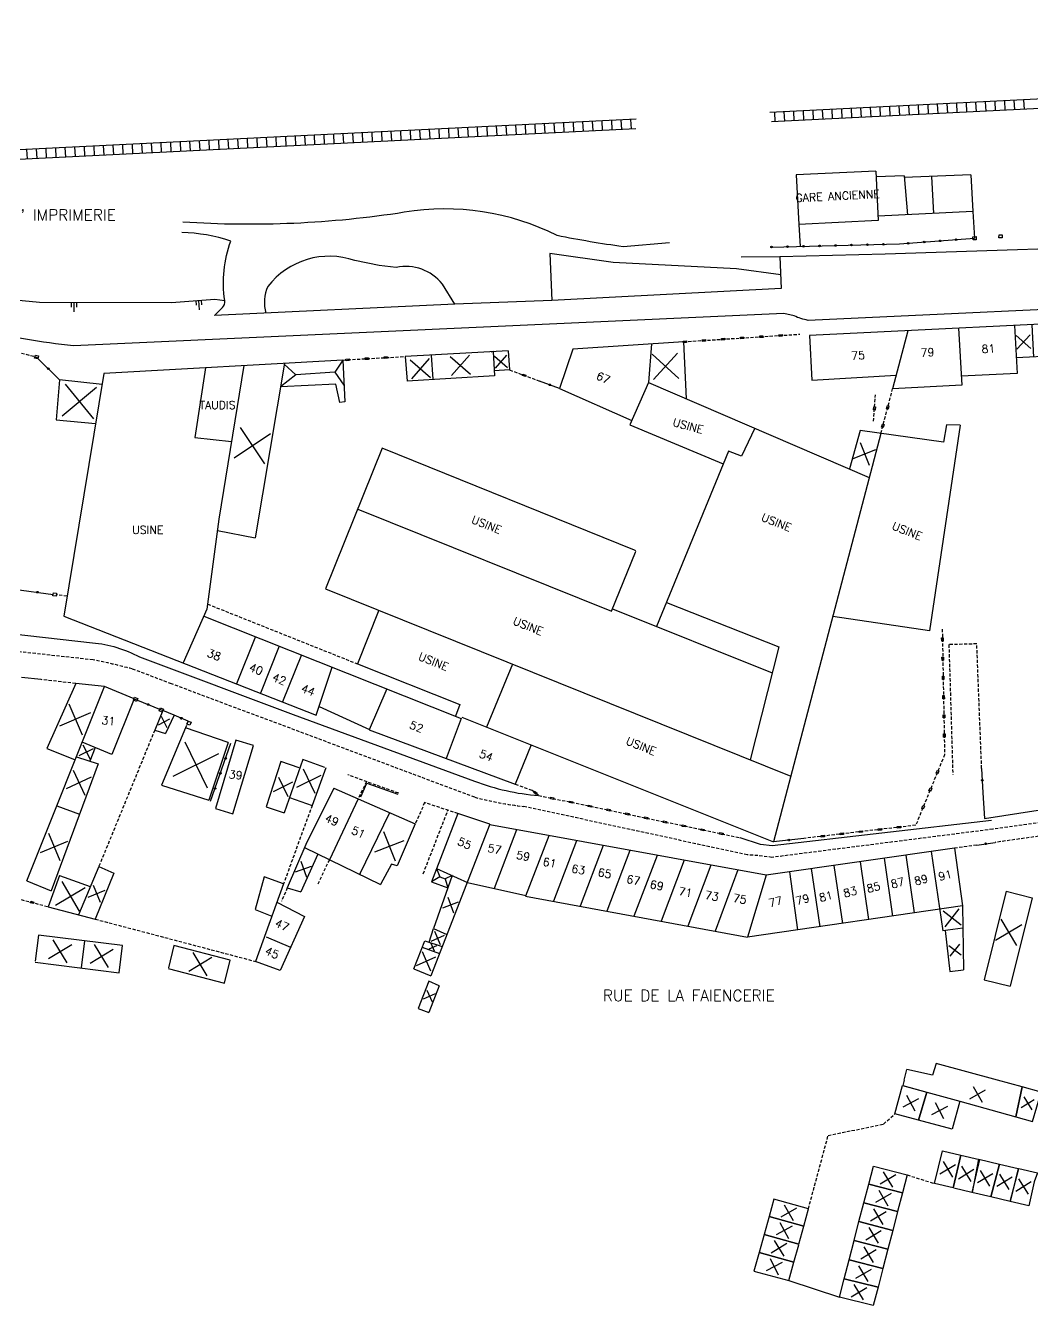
# Model space of a CAD drawing. Header units: millimetres. Extents: x 114000 to 115000, y 124000 to 125000.
# Drawn here: x 114255 to 114412.4, y 124464.8 to 124664.7 of the extents above; entities that cross this region are included whole.
import ezdxf
from ezdxf.enums import TextEntityAlignment as Align

# ---------------------------------------------------------------- set-up
doc = ezdxf.new("R2010")
doc.units = ezdxf.units.MM
doc.linetypes.add('DASHED', pattern=[0.75, 0.5, -0.25])
for name, color, linetype in [('W0001', 6, 'DASHED'), ('W0008', 7, 'CONTINUOUS'), ('W0100', 7, 'CONTINUOUS'), ('W0112', 1, 'DASHED'), ('W0211', 2, 'CONTINUOUS'), ('W0310', 3, 'CONTINUOUS'), ('W0322', 7, 'CONTINUOUS'), ('W0700', 7, 'CONTINUOUS'), ('W0989', 7, 'CONTINUOUS'), ('W0991', 7, 'CONTINUOUS')]:
    doc.layers.add(name, color=color, linetype=linetype)
doc.styles.get("Standard").update_dxf_attribs({"font": 'romans.shx', "width": 0.85})

msp = doc.modelspace()

# ---------------------------------------------------------------- linework, layer by layer
at = {"layer": 'W0001'}
msp.add_lwpolyline([(114453.11, 124545.72), (114406.2, 124539.21), (114371.69, 124534.81), (114369.49, 124535.09), (114367.83, 124535.2), (114332.91, 124542.76, -0.036179), (114325.23, 124544.2), (114277.84, 124561.92), (114271.7, 124564.25, 0.017074), (114265.58, 124565.66), (114197.8, 124573.09, 0.020478), (114191.85, 124573.35), (114144.93, 124568.79, 0.455282)], format="xyb", dxfattribs=at)
at = {"layer": 'W0008'}
for points in [[(114500, 124730.83), (114498.52, 124726.14), (114479.04, 124675), (114470.23, 124651.69, -0.035332), (114464.76, 124633.41, -0.235243), (114461.97, 124631.14), (114433.91, 124630.48), (114389.36, 124629.05), (114372.93, 124628.61), (114366.87, 124628.55)], [(114355.65, 124630.79), (114355.65, 124630.79), (114348.42, 124630.2, -0.016363), (114338.13, 124631.94, 0.158755), (114314.23, 124635.58, -0.055646), (114279.64, 124634.05)], [(114373.15, 124623.65), (114337.29, 124621.82), (114322.15, 124621.22), (114284.55, 124619.45), (114285.81, 124620.7, 0.247888), (114286.17, 124621.78, -0.124748), (114287.11, 124631.09, 0.073599), (114279.45, 124632.42, 0.073599)], [(114444.39, 124546.01), (114448.3, 124546.41, 0.492871), (114449.95, 124547.97), (114454.49, 124574.79), (114460.94, 124618.23, 0.265429), (114459.73, 124619.77), (114448.22, 124621.47), (114444.48, 124621.6), (114435.51, 124621.4), (114377.32, 124618.7, -0.06677), (114375.17, 124619.4), (114373.52, 124619.75), (114262.52, 124614.72, -0.03231), (114247.61, 124617.24), (114234.74, 124621.2), (114215.49, 124627.39, 0.085141), (114196.59, 124629.2), (114163.31, 124627.94), (114165.24, 124627.19)], [(114322.15, 124621.22), (114320.18, 124624.37, 0.285474), (114312.98, 124626.96), (114310.29, 124627.25), (114306.49, 124628.05, 0.322858), (114292.91, 124623.99, 0.180943), (114292.61, 124619.84, 0.180943)], [(114168.67, 124622.86), (114164.5, 124624.73), (114160.92, 124626.34), (114139.83, 124622, 0.481551), (114137.31, 124618.31), (114147.14, 124575.17, 0.332921), (114151.77, 124572.42), (114192.1, 124576.24), (114195.18, 124576.28), (114265.5, 124568.33, -0.102259), (114272.84, 124566.12), (114296.85, 124557.13), (114325.2, 124546.73, 0.074822), (114335.22, 124544.49)]]:
    msp.add_lwpolyline(points, format="xyb", dxfattribs=at)
for points in [[(114403.1, 124635.71), (114403.35, 124631.53)], [(114375.89, 124633.69), (114376.08, 124630.26)], [(114373.06, 124625.79), (114366.15, 124626.73), (114346.86, 124627.74), (114336.98, 124629.12), (114337.29, 124621.82)], [(114372.93, 124628.61), (114373.15, 124623.65)], [(114257.46, 124562.58), (114254.41, 124562.92)], [(114406.01, 124540.57), (114371.7, 124536.6), (114369.88, 124536.83), (114366.71, 124537.89)]]:
    msp.add_lwpolyline(points, dxfattribs=at)
at = {"layer": 'W0100'}
for points in [[(114387.94, 124642.02), (114375.46, 124641.43)], [(114375.46, 124641.43), (114375.89, 124633.69)], [(114387.94, 124642.02), (114388.31, 124634.32)], [(114392.35, 124641.3), (114387.98, 124641.13)], [(114392.35, 124641.3), (114392.85, 124635.2)], [(114402.76, 124641.43), (114392.37, 124641.03)], [(114396.61, 124641.19), (114396.91, 124635.4)], [(114402.76, 124641.43), (114403.1, 124635.71)], [(114403.1, 124635.71), (114388.28, 124634.98)], [(114388.31, 124634.32), (114375.89, 124633.69)], [(114428.54, 124618.82), (114377.55, 124616.31)], [(114400.86, 124617.46), (114401.37, 124608.56)], [(114409.61, 124617.89), (114409.99, 124610.41)], [(114412.31, 124618.02), (114412.57, 124612.96)], [(114357.85, 124615.35), (114340.57, 124614.22)], [(114357.85, 124615.35), (114358.3, 124606.45)], [(114377.55, 124616.31), (114377.94, 124609.37)], [(114392.93, 124617.07), (114390.55, 124608.02)], [(114330.47, 124613.95), (114314.35, 124613.05)], [(114318.44, 124613.24), (114318.68, 124609.52)], [(114328.1, 124613.81), (114327.77, 124613.72)], [(114328.1, 124613.81), (114328.34, 124610.03)], [(114330.47, 124613.95), (114330.68, 124610.95)], [(114340.57, 124614.22), (114338.48, 124608.05)], [(114352.87, 124615.03), (114352.4, 124608.98)], [(114428.78, 124613.79), (114409.87, 124612.82)], [(114304.61, 124612.5), (114267.29, 124610.42)], [(114283.17, 124611.3), (114281.47, 124600.4)], [(114289.13, 124611.64), (114285.25, 124587.62)], [(114295.49, 124611.99), (114290.92, 124584.73)], [(114295.47, 124611.87), (114297.3, 124610.21)], [(114304.61, 124612.5), (114303.36, 124610.59)], [(114304.61, 124612.5), (114304.91, 124605.95)], [(114314.35, 124613.05), (114314.7, 124609.22)], [(114260.36, 124609.4), (114259.82, 124603.15)], [(114267, 124608.7), (114260.36, 124609.4)], [(114267.29, 124610.42), (114261, 124572.49)], [(114297.3, 124610.21), (114294.87, 124608.33)], [(114303.36, 124610.59), (114297.3, 124610.21)], [(114303.36, 124610.59), (114304.79, 124608.57)], [(114328.34, 124610.03), (114314.7, 124609.22)], [(114330.68, 124610.95), (114328.29, 124610.81)], [(114377.94, 124609.37), (114391.1, 124610.14)], [(114409.99, 124610.41), (114401.28, 124609.98)], [(114303.53, 124608.74), (114294.87, 124608.33)], [(114304.14, 124605.88), (114303.53, 124608.74)], [(114338.48, 124608.05), (114349.78, 124603.05)], [(114352.4, 124608.98), (114349.48, 124602.38)], [(114352.4, 124608.98), (114386.9, 124594.17)], [(114401.37, 124608.56), (114390.55, 124608.02)], [(114304.91, 124605.95), (114304.14, 124605.88)], [(114259.82, 124603.15), (114265.99, 124602.57)], [(114349.48, 124602.38), (114364.06, 124596.29)], [(114369.01, 124601.85), (114366.91, 124597.5)], [(114385.48, 124601.51), (114383.81, 124595.49)], [(114398.52, 124599.65), (114385.48, 124601.51)], [(114401.08, 124602.34), (114396.33, 124570.22)], [(114398.95, 124602.37), (114398.52, 124599.65)], [(114401.08, 124602.34), (114398.95, 124602.37)], [(114281.47, 124600.4), (114287.22, 124599.79)], [(114388.71, 124601.05), (114371.91, 124537.23)], [(114310.78, 124598.71), (114301.93, 124576.75)], [(114350.22, 124582.82), (114310.78, 124598.71)], [(114364.87, 124598.27), (114353.65, 124570.9)], [(114366.91, 124597.5), (114364.87, 124598.27)], [(114306.95, 124589.2), (114346.59, 124573.25)], [(114285.25, 124587.62), (114283.39, 124573.57)], [(114285.02, 124585.88), (114290.92, 124584.73)], [(114346.59, 124573.25), (114350.38, 124582.47)], [(114301.93, 124576.75), (114374.62, 124547.51)], [(114283.39, 124573.57), (114279.65, 124565.18)], [(114310.23, 124573.41), (114306.91, 124565.04)], [(114346.76, 124573.66), (114371.72, 124563.66)], [(114355.19, 124574.65), (114372.74, 124567.69)], [(114261, 124572.49), (114300.48, 124557.02)], [(114282.91, 124572.49), (114323.13, 124556.52)], [(114396.33, 124570.22), (114381.18, 124572.43)], [(114290.96, 124569.3), (114287.99, 124561.92)], [(114294.69, 124567.82), (114291.76, 124560.44)], [(114372.74, 124567.69), (114368.26, 124550.07)], [(114298.18, 124566.43), (114295.19, 124559.09)], [(114300.48, 124557.02), (114302.98, 124564.53)], [(114306.91, 124565.04), (114322.89, 124558.68)], [(114331.14, 124565), (114327.09, 124555.17)], [(114255.22, 124531.13), (114267.4, 124561.49)], [(114262.87, 124561.99), (114258.36, 124551.83)], [(114267.4, 124561.49), (114262.87, 124561.99)], [(114272, 124559.59), (114267.4, 124561.49)], [(114272, 124559.59), (114268.53, 124550.9)], [(114311.5, 124561.14), (114308.74, 124554.73)], [(114276.49, 124557.74), (114275.23, 124554.7)], [(114278.26, 124557.01), (114276.49, 124557.74)], [(114300.93, 124558.39), (114308.77, 124554.81)], [(114322.89, 124558.68), (114322.23, 124556.88)], [(114278.26, 124557.01), (114276.93, 124554.15)], [(114323.13, 124556.52), (114320.76, 124550.27)], [(114323.21, 124556.72), (114371.91, 124537.23)], [(114275.23, 124554.7), (114276.93, 124554.15)], [(114280.02, 124555.04), (114276.3, 124546.07)], [(114286.71, 124552.75), (114280.02, 124555.04)], [(114308.74, 124554.73), (114331.58, 124546.25)], [(114258.36, 124551.83), (114262.68, 124550.1)], [(114268.53, 124550.9), (114263.91, 124552.8)], [(114265.93, 124551.97), (114265.09, 124549.82)], [(114286.71, 124552.75), (114283.7, 124543.77)], [(114287.92, 124553.1), (114284.71, 124542.43)], [(114287.44, 124541.63), (114290.68, 124552.27)], [(114290.68, 124552.27), (114287.92, 124553.1)], [(114334.06, 124552.38), (114331.58, 124546.25)], [(114266.36, 124549.4), (114259.04, 124529.57)], [(114263, 124550.52), (114266.36, 124549.4)], [(114294.91, 124549.77), (114292.62, 124542.71)], [(114297.8, 124548.78), (114294.91, 124549.77)], [(114298.37, 124550.1), (114295.45, 124541.75)], [(114301.83, 124548.87), (114298.37, 124550.1)], [(114301.97, 124548.82), (114299.82, 124542.93)], [(114276.3, 124546.07), (114283.7, 124543.77)], [(114303.21, 124545.62), (114298.82, 124536.82)], [(114303.21, 124545.62), (114315.95, 124540.03)], [(114296.29, 124544.15), (114299.82, 124542.93)], [(114307.03, 124543.94), (114302.52, 124534.44)], [(114259.92, 124542.84), (114263.46, 124541.54)], [(114284.71, 124542.43), (114287.44, 124541.63)], [(114292.62, 124542.71), (114295.45, 124541.75)], [(114311.94, 124541.79), (114307.25, 124532.12)], [(114322.62, 124541.64), (114318.48, 124530.99)], [(114327.62, 124539.99), (114322.62, 124541.64)], [(114315.95, 124540.03), (114313.09, 124533.48)], [(114327.62, 124539.99), (114318.39, 124516.32)], [(114370.77, 124532.05), (114327.58, 124539.88)], [(114331.77, 124539.12), (114328.28, 124529.96)], [(114336.83, 124538.2), (114333.18, 124528.76)], [(114341.15, 124537.42), (114337.56, 124527.95)], [(114298.82, 124536.82), (114295.94, 124530.07)], [(114300.73, 124535.3), (114298.04, 124529.44)], [(114298.61, 124536.33), (114310.53, 124530.57)], [(114345.33, 124536.66), (114341.72, 124527.18)], [(114349.5, 124535.91), (114345.87, 124526.41)], [(114400.22, 124536.24), (114370.77, 124532.05)], [(114396.58, 124535.72), (114398.39, 124523.35)], [(114400.22, 124536.24), (114401.48, 124527.25)], [(114266.49, 124533.37), (114263.31, 124525.86)], [(114266.49, 124533.37), (114268.83, 124532.37)], [(114312.22, 124533.77), (114310.53, 124530.57)], [(114313.09, 124533.48), (114312.22, 124533.77)], [(114353.77, 124535.13), (114350.08, 124525.63)], [(114357.97, 124534.37), (114354.36, 124524.83)], [(114362.12, 124533.62), (114358.53, 124524.06)], [(114381.37, 124533.56), (114382.69, 124524.5)], [(114385.47, 124534.14), (114386.8, 124525.1)], [(114389.22, 124534.68), (114390.53, 124525.65)], [(114392.59, 124535.15), (114393.89, 124526.14)], [(114260.36, 124531.98), (114258.59, 124527.1)], [(114260.36, 124531.98), (114265.13, 124530.27)], [(114268.83, 124532.37), (114265.94, 124525.16)], [(114292.33, 124531.76), (114290.91, 124526.65)], [(114295.36, 124530.68), (114292.33, 124531.76)], [(114307.34, 124532.29), (114307.24, 124532.16)], [(114319.77, 124531.78), (114318.48, 124530.99)], [(114321.73, 124531.97), (114318.77, 124523.69)], [(114319.28, 124533.05), (114324.08, 124530.91)], [(114319.28, 124533.05), (114319.77, 124531.78)], [(114319.77, 124531.78), (114320.59, 124531.44)], [(114321.73, 124531.97), (114320.59, 124531.44)], [(114320.59, 124531.44), (114321.04, 124530.05)], [(114366.35, 124532.85), (114362.82, 124523.26)], [(114370.77, 124532.05), (114367.86, 124522.33)], [(114374.43, 124532.57), (114375.66, 124523.47)], [(114377.84, 124533.05), (114379.17, 124523.98)], [(114255.22, 124531.13), (114259.04, 124529.57)], [(114295.36, 124530.68), (114290.95, 124518.57)], [(114295.94, 124530.07), (114298.04, 124529.44)], [(114318.48, 124530.99), (114321.04, 124530.05)], [(114324.08, 124530.91), (114333.21, 124528.84)], [(114408.29, 124529.51), (114404.83, 124515.69)], [(114408.29, 124529.51), (114412.35, 124528.48)], [(114294.33, 124527.84), (114298.61, 124525.59)], [(114333.18, 124528.76), (114367.86, 124522.33)], [(114401.48, 124527.25), (114367.86, 124522.33)], [(114401.48, 124527.25), (114401.63, 124517.25)], [(114412.35, 124528.48), (114408.94, 124514.67)], [(114258.59, 124527.1), (114265.94, 124525.16)], [(114290.91, 124526.65), (114293.53, 124525.65)], [(114298.61, 124525.59), (114294.83, 124517.16)], [(114318.09, 124521.59), (114318.77, 124523.69)], [(114318.77, 124523.69), (114320.89, 124522.74)], [(114401.54, 124523.73), (114398.39, 124523.35)], [(114398.76, 124523.39), (114399.5, 124516.99)], [(114257.05, 124522.66), (114256.56, 124518.61)], [(114270.18, 124521.06), (114257.05, 124522.66)], [(114264.27, 124521.78), (114263.73, 124517.54)], [(114292.62, 124522.39), (114296.47, 124520.8)], [(114315.7, 124517.38), (114317.44, 124521.78)], [(114317.44, 124521.78), (114320.17, 124520.88)], [(114269.65, 124516.8), (114270.18, 124521.06)], [(114278.21, 124521.06), (114277.37, 124517.54)], [(114286.99, 124518.76), (114278.21, 124521.06)], [(114317.04, 124520.76), (114319.75, 124519.81)], [(114256.54, 124518.44), (114269.65, 124516.8)], [(114277.34, 124517.43), (114286.11, 124515.15)], [(114286.11, 124515.15), (114286.99, 124518.76)], [(114294.83, 124517.16), (114290.95, 124518.57)], [(114315.7, 124517.38), (114318.39, 124516.32)], [(114399.5, 124516.99), (114401.63, 124517.25)], [(114318.07, 124515.5), (114316.4, 124511.22)], [(114319.67, 124514.77), (114318.07, 124515.5)], [(114404.83, 124515.69), (114408.94, 124514.67)], [(114319.67, 124514.77), (114318.08, 124510.57)], [(114316.4, 124511.22), (114318.08, 124510.57)], [(114392.33, 124500), (114392.79, 124501.68)], [(114396.8, 124500.78), (114392.79, 124501.68)], [(114397.35, 124502.63), (114396.8, 124500.78)], [(114406.95, 124500), (114397.35, 124502.63)], [(114392.33, 124500), (114392.12, 124499.2), (114395.87, 124498.15), (114401.05, 124496.72), (114409.78, 124494.29), (114410.79, 124498.95), (114406.95, 124500)], [(114390.9, 124494.76), (114392.11, 124499.2), (114395.87, 124498.15), (114394.58, 124493.77), (114390.9, 124494.76)], [(114394.58, 124493.77), (114395.87, 124498.15), (114401.05, 124496.72), (114399.84, 124492.35), (114394.58, 124493.77)], [(114409.78, 124494.29), (114412.43, 124493.55), (114413.77, 124498.13), (114410.79, 124498.95), (114409.78, 124494.29)], [(114397.07, 124483.87), (114398.32, 124488.97), (114401.22, 124488.3), (114400, 124483.17), (114397.07, 124483.87)], [(114400, 124483.17), (114401.22, 124488.3), (114404.13, 124487.62), (114402.94, 124482.47), (114400.12, 124483.14)], [(114403.01, 124482.46), (114404.01, 124487.65), (114407.23, 124486.9), (114405.88, 124481.77), (114402.94, 124482.47)], [(114392.08, 124482.39), (114386.81, 124483.77), (114387.54, 124486.59), (114392.81, 124485.21), (114392.08, 124482.39)], [(114405.88, 124481.77), (114407.23, 124486.9), (114410.19, 124486.21), (114408.92, 124481.05), (114405.88, 124481.77)], [(114408.92, 124481.05), (114410.27, 124486.19), (114413.18, 124485.51), (114412.67, 124484.12), (114411.81, 124480.37), (114408.92, 124481.05)], [(114386.05, 124480.83), (114386.81, 124483.77), (114392.08, 124482.39), (114391.33, 124479.49), (114386.05, 124480.83)], [(114377.38, 124479.9), (114371.99, 124481.41), (114371.25, 124478.73), (114376.65, 124477.18), (114377.38, 124479.9)], [(114385.29, 124477.92), (114386.05, 124480.83), (114391.33, 124479.49), (114390.57, 124476.55), (114385.29, 124477.92)], [(114376.65, 124477.18), (114371.25, 124478.73), (114370.46, 124475.88), (114375.89, 124474.37), (114376.65, 124477.18)], [(114384.52, 124474.95), (114385.29, 124477.92), (114390.57, 124476.55), (114389.8, 124473.6), (114384.52, 124474.95)], [(114375.89, 124474.37), (114370.46, 124475.88), (114369.69, 124473.1), (114375.13, 124471.57), (114375.87, 124474.29)], [(114383.74, 124471.93), (114384.52, 124474.95), (114389.8, 124473.6), (114389.02, 124470.58), (114383.74, 124471.93)], [(114375.13, 124471.57), (114369.69, 124473.1), (114368.88, 124470.19), (114374.35, 124468.69), (114375.13, 124471.57)], [(114382.97, 124468.99), (114383.74, 124471.93), (114389.02, 124470.58), (114388.26, 124467.65), (114382.97, 124468.99)], [(114382.22, 124466.09), (114382.97, 124468.99), (114388.26, 124467.65), (114387.53, 124464.83), (114382.22, 124466.09)]]:
    msp.add_lwpolyline(points, dxfattribs=at)
msp.add_arc((114350.09, 124582.55), 0.301, 344.5327, 63.3901, dxfattribs=at)
at = {"layer": 'W0112'}
for p, q in [((114403.09, 124631.76), (114403.59, 124631.79)), ((114403.12, 124631.26), (114403.09, 124631.76)), ((114403.62, 124631.29), (114403.12, 124631.26)), ((114403.59, 124631.79), (114403.62, 124631.29)), ((114407.16, 124631.58), (114407.17, 124632.08)), ((114407.66, 124631.57), (114407.16, 124631.58)), ((114407.17, 124632.08), (114407.67, 124632.07)), ((114407.67, 124632.07), (114407.66, 124631.57)), ((114357.81, 124615.47), (114358.31, 124615.51)), ((114357.83, 124615.22), (114357.81, 124615.47)), ((114358.33, 124615.26), (114357.83, 124615.22)), ((114358.31, 124615.51), (114358.33, 124615.26)), ((114360.8, 124615.67), (114361.3, 124615.7)), ((114360.82, 124615.42), (114360.8, 124615.67)), ((114361.32, 124615.45), (114360.82, 124615.42)), ((114361.3, 124615.7), (114361.32, 124615.45)), ((114363.8, 124615.87), (114364.3, 124615.9)), ((114363.81, 124615.62), (114363.8, 124615.87)), ((114364.31, 124615.65), (114363.81, 124615.62)), ((114364.3, 124615.9), (114364.31, 124615.65)), ((114366.79, 124616.06), (114367.29, 124616.09)), ((114366.81, 124615.81), (114366.79, 124616.06)), ((114367.31, 124615.85), (114366.81, 124615.81)), ((114367.29, 124616.09), (114367.31, 124615.85)), ((114369.78, 124616.26), (114370.28, 124616.29)), ((114369.8, 124616.01), (114369.78, 124616.26)), ((114370.3, 124616.04), (114369.8, 124616.01)), ((114370.28, 124616.29), (114370.3, 124616.04)), ((114372.78, 124616.45), (114373.28, 124616.49)), ((114372.79, 124616.2), (114372.78, 124616.45)), ((114373.29, 124616.24), (114372.79, 124616.2)), ((114373.28, 124616.49), (114373.29, 124616.24)), ((114256.46, 124612.79), (114256.58, 124613.28)), ((114256.58, 124613.28), (114257.07, 124613.15)), ((114256.94, 124612.67), (114256.46, 124612.79)), ((114257.07, 124613.15), (114256.94, 124612.67)), ((114305.11, 124612.65), (114305.61, 124612.68)), ((114305.12, 124612.4), (114305.11, 124612.65)), ((114305.62, 124612.43), (114305.12, 124612.4)), ((114305.61, 124612.68), (114305.62, 124612.43)), ((114308.11, 124612.82), (114308.61, 124612.85)), ((114308.12, 124612.57), (114308.11, 124612.82)), ((114308.62, 124612.6), (114308.12, 124612.57)), ((114308.61, 124612.85), (114308.62, 124612.6)), ((114311.1, 124612.99), (114311.6, 124613.02)), ((114311.12, 124612.74), (114311.1, 124612.99)), ((114311.61, 124612.77), (114311.12, 124612.74)), ((114311.6, 124613.02), (114311.61, 124612.77)), ((114332.69, 124610.08), (114332.77, 124610.31)), ((114333.16, 124609.91), (114332.69, 124610.08)), ((114332.77, 124610.31), (114333.24, 124610.14)), ((114333.24, 124610.14), (114333.16, 124609.91)), ((114387.57, 124604.71), (114387.6, 124605.21)), ((114387.6, 124605.21), (114387.85, 124605.19)), ((114387.85, 124605.19), (114387.82, 124604.69)), ((114389.6, 124604.91), (114389.73, 124605.39)), ((114389.73, 124605.39), (114389.97, 124605.33)), ((114389.97, 124605.33), (114389.84, 124604.84)), ((114387.82, 124604.69), (114387.57, 124604.71)), ((114389.84, 124604.84), (114389.6, 124604.91)), ((114388.83, 124602.01), (114388.96, 124602.49)), ((114389.08, 124601.94), (114388.83, 124602.01)), ((114388.96, 124602.49), (114389.2, 124602.43)), ((114389.2, 124602.43), (114389.08, 124601.94)), ((114259.32, 124575.65), (114259.39, 124576.15)), ((114259.82, 124575.59), (114259.32, 124575.65)), ((114259.39, 124576.15), (114259.89, 124576.08)), ((114259.89, 124576.08), (114259.82, 124575.59)), ((114398.2, 124569.09), (114398.45, 124569.1)), ((114398.21, 124568.59), (114398.2, 124569.09)), ((114398.46, 124568.6), (114398.21, 124568.59)), ((114398.45, 124569.1), (114398.46, 124568.6)), ((114398.26, 124566.09), (114398.51, 124566.1)), ((114398.27, 124565.59), (114398.26, 124566.09)), ((114398.52, 124565.6), (114398.27, 124565.59)), ((114398.51, 124566.1), (114398.52, 124565.6)), ((114398.32, 124563.1), (114398.57, 124563.1)), ((114398.32, 124562.6), (114398.32, 124563.1)), ((114398.57, 124562.6), (114398.32, 124562.6)), ((114398.57, 124563.1), (114398.57, 124562.6)), ((114271.91, 124559.36), (114272.09, 124559.82)), ((114272.37, 124559.17), (114271.91, 124559.36)), ((114272.09, 124559.82), (114272.56, 124559.64)), ((114272.56, 124559.64), (114272.37, 124559.17)), ((114398.37, 124560.1), (114398.62, 124560.1)), ((114398.38, 124559.6), (114398.37, 124560.1)), ((114398.63, 124559.6), (114398.38, 124559.6)), ((114398.62, 124560.1), (114398.63, 124559.6)), ((114275.93, 124557.7), (114276.12, 124558.16)), ((114276.39, 124557.51), (114275.93, 124557.7)), ((114276.12, 124558.16), (114276.59, 124557.97)), ((114276.59, 124557.97), (114276.39, 124557.51)), ((114280.26, 124555.64), (114280.45, 124556.1)), ((114280.72, 124555.45), (114280.26, 124555.64)), ((114280.45, 124556.1), (114280.92, 124555.91)), ((114280.92, 124555.91), (114280.72, 124555.45)), ((114398.43, 124557.1), (114398.68, 124557.1)), ((114398.44, 124556.6), (114398.43, 124557.1)), ((114398.69, 124556.6), (114398.44, 124556.6)), ((114398.68, 124557.1), (114398.69, 124556.6)), ((114398.49, 124554.1), (114398.74, 124554.1)), ((114398.5, 124553.6), (114398.49, 124554.1)), ((114398.75, 124553.6), (114398.5, 124553.6)), ((114398.74, 124554.1), (114398.75, 124553.6)), ((114397.36, 124547.98), (114397.55, 124548.44)), ((114397.59, 124547.88), (114397.36, 124547.98)), ((114397.55, 124548.44), (114397.78, 124548.35)), ((114397.78, 124548.35), (114397.59, 124547.88)), ((114396.22, 124545.2), (114396.41, 124545.67)), ((114396.46, 124545.11), (114396.22, 124545.2)), ((114396.41, 124545.67), (114396.65, 124545.57)), ((114396.65, 124545.57), (114396.46, 124545.11)), ((114334.45, 124544.93), (114334.6, 124545.13)), ((114334.84, 124544.63), (114334.45, 124544.93)), ((114334.6, 124545.13), (114334.99, 124544.82)), ((114334.99, 124544.82), (114334.84, 124544.63)), ((114337.08, 124543.97), (114337.13, 124544.22)), ((114337.56, 124543.87), (114337.08, 124543.97)), ((114337.13, 124544.22), (114337.62, 124544.12)), ((114337.62, 124544.12), (114337.56, 124543.87)), ((114340.01, 124543.36), (114340.06, 124543.6)), ((114340.5, 124543.26), (114340.01, 124543.36)), ((114340.06, 124543.6), (114340.55, 124543.5)), ((114340.55, 124543.5), (114340.5, 124543.26)), ((114342.95, 124542.74), (114343, 124542.99)), ((114343.44, 124542.64), (114342.95, 124542.74)), ((114343, 124542.99), (114343.49, 124542.88)), ((114343.49, 124542.88), (114343.44, 124542.64)), ((114345.88, 124542.13), (114345.94, 124542.37)), ((114346.37, 124542.02), (114345.88, 124542.13)), ((114345.94, 124542.37), (114346.42, 124542.27)), ((114346.42, 124542.27), (114346.37, 124542.02)), ((114348.82, 124541.51), (114348.87, 124541.76)), ((114349.31, 124541.41), (114348.82, 124541.51)), ((114348.87, 124541.76), (114349.36, 124541.65)), ((114349.36, 124541.65), (114349.31, 124541.41)), ((114395.09, 124542.43), (114395.28, 124542.89)), ((114395.32, 124542.33), (114395.09, 124542.43)), ((114395.28, 124542.89), (114395.51, 124542.79)), ((114395.51, 124542.79), (114395.32, 124542.33)), ((114351.76, 124540.9), (114351.81, 124541.14)), ((114352.25, 124540.79), (114351.76, 124540.9)), ((114351.81, 124541.14), (114352.3, 124541.04)), ((114352.3, 124541.04), (114352.25, 124540.79)), ((114354.69, 124540.28), (114354.74, 124540.52)), ((114355.18, 124540.18), (114354.69, 124540.28)), ((114354.74, 124540.52), (114355.23, 124540.42)), ((114355.23, 124540.42), (114355.18, 124540.18)), ((114357.63, 124539.66), (114357.68, 124539.91)), ((114358.12, 124539.56), (114357.63, 124539.66)), ((114357.68, 124539.91), (114358.17, 124539.81)), ((114358.17, 124539.81), (114358.12, 124539.56)), ((114360.56, 124539.05), (114360.62, 124539.29)), ((114360.62, 124539.29), (114361.11, 124539.19)), ((114388.3, 124539.27), (114388.8, 124539.33)), ((114388.33, 124539.03), (114388.3, 124539.27)), ((114388.8, 124539.33), (114388.83, 124539.08)), ((114391.28, 124539.62), (114391.78, 124539.68)), ((114391.31, 124539.37), (114391.28, 124539.62)), ((114391.81, 124539.43), (114391.31, 124539.37)), ((114391.78, 124539.68), (114391.81, 124539.43)), ((114361.05, 124538.95), (114360.56, 124539.05)), ((114361.11, 124539.19), (114361.05, 124538.95)), ((114363.5, 124538.43), (114363.55, 124538.68)), ((114363.99, 124538.33), (114363.5, 124538.43)), ((114363.55, 124538.68), (114364.04, 124538.58)), ((114364.04, 124538.58), (114363.99, 124538.33)), ((114379.36, 124538.23), (114379.86, 124538.28)), ((114379.39, 124537.98), (114379.36, 124538.23)), ((114379.89, 124538.04), (114379.39, 124537.98)), ((114379.86, 124538.28), (114379.89, 124538.04)), ((114382.34, 124538.57), (114382.84, 124538.63)), ((114382.37, 124538.33), (114382.34, 124538.57)), ((114382.87, 124538.38), (114382.37, 124538.33)), ((114382.84, 124538.63), (114382.87, 124538.38)), ((114385.32, 124538.92), (114385.82, 124538.98)), ((114385.35, 124538.68), (114385.32, 124538.92)), ((114385.85, 124538.73), (114385.35, 124538.68)), ((114385.82, 124538.98), (114385.85, 124538.73)), ((114388.83, 124539.08), (114388.33, 124539.03)), ((114255.77, 124527.71), (114255.84, 124527.96)), ((114256.26, 124527.59), (114255.77, 124527.71)), ((114255.84, 124527.96), (114256.32, 124527.83)), ((114256.32, 124527.83), (114256.26, 124527.59))]:
    msp.add_line(p, q, dxfattribs=at)
for points in [[(114239.14, 124617.57), (114256.76, 124612.97)], [(114357.85, 124615.35), (114376.03, 124616.54)], [(114304.61, 124612.5), (114314.35, 124613.05)], [(114330.68, 124610.95), (114335.37, 124609.22)], [(114388.71, 124601.05), (114390.55, 124608.02)], [(114387.56, 124602.93), (114387.87, 124607.08)], [(114261.52, 124575.61), (114259.85, 124575.83)], [(114283.5, 124574.37), (114306.91, 124565.04)], [(114398.3, 124570.48), (114398.67, 124550.85)], [(114404.46, 124548.69), (114403.7, 124568.16), (114399.34, 124568.04), (114399.95, 124547.75)], [(114262.87, 124561.99), (114257.46, 124562.58)], [(114280.45, 124556.1), (114280.02, 124555.04)], [(114275.23, 124554.7), (114266.49, 124533.37)], [(114398.67, 124550.85), (114394.16, 124539.83)], [(114313.35, 124544.83), (114305.42, 124547.69)], [(114308.31, 124546.65), (114307.03, 124543.94)], [(114331.58, 124546.25), (114334.19, 124545.28)], [(114335.22, 124544.49), (114334.19, 124545.28)], [(114322.62, 124541.64), (114317.4, 124543.36), (114315.95, 124540.03)], [(114335.22, 124544.49), (114366.71, 124537.89)], [(114299.82, 124542.93), (114295.36, 124530.68)], [(114317.19, 124532.26), (114321.04, 124542.16)], [(114394.16, 124539.83), (114376.65, 124537.78)], [(114418.58, 124538.85), (114406.59, 124537.15)], [(114403.68, 124536.73), (114400.22, 124536.24)], [(114302.52, 124534.44), (114300.7, 124530.63)], [(114295.94, 124530.07), (114295.06, 124527.99)], [(114253.63, 124528.41), (114258.59, 124527.1)], [(114265.94, 124525.16), (114290.95, 124518.57)], [(114377.38, 124479.9), (114380.47, 124491.37), (114389.14, 124493.15), (114390.9, 124494.76)], [(114392.81, 124485.21), (114397.07, 124483.87)]]:
    msp.add_lwpolyline(points, dxfattribs=at)
at = {"layer": 'W0211'}
for p, q in [((114262.2, 124620.78), (114262.21, 124621.52)), ((114262.63, 124620.04), (114262.63, 124621.52)), ((114263.06, 124620.78), (114263.06, 124621.51)), ((114281.74, 124621.05), (114281.68, 124621.78)), ((114282.22, 124620.36), (114282.1, 124621.81)), ((114282.58, 124621.12), (114282.52, 124621.85))]:
    msp.add_line(p, q, dxfattribs=at)
msp.add_lwpolyline([(114135.96, 124636.5), (114136.42, 124635.59), (114138.41, 124633.84), (114139.82, 124633.23), (114142.14, 124633.15), (114149.63, 124633.44, -0.033301), (114180.04, 124634.19), (114210.05, 124633.76, -0.072441), (114224.31, 124631.11), (114242.33, 124624.55, 0.089512), (114250.65, 124622.18), (114257.22, 124621.53), (114277.84, 124621.47), (114284.62, 124622.02), (114286.17, 124621.78)], format="xyb", dxfattribs=at)
at = {"layer": 'W0310'}
for points in [[(114307.44, 124544.26), (114308.39, 124546.4), (114313.23, 124544.71)], [(114404.64, 124544.87), (114404.89, 124540.9), (114434.77, 124545.5)], [(114374.35, 124468.69), (114382.22, 124466.09)]]:
    msp.add_lwpolyline(points, dxfattribs=at)
at = {"layer": 'W0322'}
for points in [[(114391.61, 124630.64), (114403.35, 124631.53)], [(114371.52, 124630.15), (114391.61, 124630.64)], [(114256.76, 124612.97), (114260.36, 124609.4)], [(114338.48, 124608.05), (114335.37, 124609.22)], [(114253.28, 124576.73), (114259.36, 124575.9)], [(114272, 124559.59), (114276.49, 124557.74)], [(114280.45, 124556.1), (114278.26, 124557.01)], [(114283.96, 124543.59), (114287.14, 124552.64)], [(114404.46, 124548.69), (114404.64, 124544.87)], [(114376.65, 124537.78), (114371.91, 124537.23)], [(114403.68, 124536.73), (114406.59, 124537.15)]]:
    msp.add_lwpolyline(points, dxfattribs=at)
for centre, major_axis, start_param, end_param in [((114397.97, 124631.12), (0.0884, 0.0884), 5.573233289549769, 11.85641859672936), ((114397.97, 124631.12), (-0.0532, 0.0532), 4.002437, 10.285622), ((114400.47, 124631.31), (0.0884, 0.0884), 5.573233289549769, 11.85641859672936), ((114400.47, 124631.31), (-0.0532, 0.0532), 4.002437, 10.285622), ((114371.62, 124630.15), (-0.0884, 0.0884), 3.95162, 10.234805), ((114371.62, 124630.15), (0.0532, 0.0532), 5.522416, 11.805601), ((114374.11, 124630.21), (-0.0884, 0.0884), 3.95162, 10.234805), ((114374.11, 124630.21), (0.0532, 0.0532), 5.522416, 11.805601), ((114376.61, 124630.27), (-0.0884, 0.0884), 3.95162, 10.234805), ((114376.61, 124630.27), (0.0532, 0.0532), 5.522416, 11.805601), ((114379.11, 124630.33), (-0.0884, 0.0884), 3.95162, 10.234805), ((114379.11, 124630.33), (0.0532, 0.0532), 5.522416, 11.805601), ((114381.61, 124630.39), (-0.0884, 0.0884), 3.95162, 10.234805), ((114381.61, 124630.39), (0.0532, 0.0532), 5.522416, 11.805601), ((114384.11, 124630.46), (-0.0884, 0.0884), 3.95162, 10.234805), ((114384.11, 124630.46), (0.0532, 0.0532), 5.522416, 11.805601), ((114386.61, 124630.52), (-0.0884, 0.0884), 3.95162, 10.234805), ((114386.61, 124630.52), (0.0532, 0.0532), 5.522416, 11.805601), ((114389.11, 124630.58), (-0.0884, 0.0884), 3.95162, 10.234805), ((114389.11, 124630.58), (0.0532, 0.0532), 5.522416, 11.805601), ((114392.99, 124630.74), (0.0884, 0.0884), 5.573233289549769, 11.85641859672936), ((114392.99, 124630.74), (-0.0532, 0.0532), 4.002437, 10.285622), ((114395.48, 124630.93), (0.0884, 0.0884), 5.573233289549769, 11.85641859672936), ((114395.48, 124630.93), (-0.0532, 0.0532), 4.002437, 10.285622), ((114258.59, 124611.16), (-0.0884, 0.0884), 3.146569, 9.429754), ((114258.59, 124611.16), (-0.0532, 0.0532), 3.146569, 9.429754), ((114336.97, 124608.62), (0.0884, 0.0884), 1.99572, 8.278905), ((114336.97, 124608.62), (0.0532, 0.0532), 1.99572, 8.278905), ((114256.88, 124576.24), (-0.0884, 0.0884), 3.791472214499392, 10.07465752167898), ((114256.88, 124576.24), (0.0532, 0.0532), 5.362269, 11.645454), ((114274.19, 124558.69), (-0.0884, 0.0884), 3.535843466387158, 9.819028773566744), ((114274.19, 124558.69), (-0.0532, 0.0532), 3.53584346631364, 9.819028773493226), ((114279.39, 124556.54), (0.0884, 0.0884), 1.964991, 8.248176), ((114279.39, 124556.54), (0.0532, 0.0532), 1.964991, 8.248176), ((114286.31, 124550.28), (-0.0884, 0.0884), -1.122919693742628, 5.160265613436959), ((114286.31, 124550.28), (-0.0532, 0.0532), -1.122919693699608, 5.160265613479979), ((114285.48, 124547.93), (-0.0884, 0.0884), -1.122919693742628, 5.160265613436959), ((114285.48, 124547.93), (-0.0532, 0.0532), -1.122919693699608, 5.160265613479979), ((114284.65, 124545.57), (-0.0884, 0.0884), -1.122919693742628, 5.160265613436959), ((114284.65, 124545.57), (-0.0532, 0.0532), -1.122919693699608, 5.160265613479979), ((114404.55, 124546.83), (0.0884, 0.0884), 3.974040241334524, 10.25722554851411), ((114404.55, 124546.83), (-0.0532, 0.0532), 2.403244, 8.686429), ((114374.34, 124537.51), (0.0884, 0.0884), 2.472929, 8.756114), ((114374.34, 124537.51), (0.0532, 0.0532), 2.472929, 8.756114), ((114405.1, 124536.94), (-0.0884, 0.0884), 4.0684, 10.351585), ((114405.1, 124536.94), (0.0532, 0.0532), 5.639197, 11.922382)]:
    msp.add_ellipse(centre, major_axis=major_axis, ratio=1, start_param=start_param, end_param=end_param, dxfattribs=at)
at = {"layer": 'W0700'}
for p, q in [((114411.01, 124653.16), (114411.09, 124651.66)), ((114372.06, 124651.22), (114372.14, 124649.72)), ((114373.56, 124651.29), (114373.63, 124649.8)), ((114375.06, 124651.37), (114375.13, 124649.87)), ((114376.55, 124651.44), (114376.63, 124649.95)), ((114378.05, 124651.52), (114378.13, 124650.02)), ((114379.55, 124651.59), (114379.63, 124650.09)), ((114381.05, 124651.67), (114381.12, 124650.17)), ((114382.55, 124651.74), (114382.62, 124650.24)), ((114384.05, 124651.82), (114384.12, 124650.32)), ((114385.54, 124651.89), (114385.62, 124650.39)), ((114387.04, 124651.97), (114387.12, 124650.47)), ((114388.54, 124652.04), (114388.61, 124650.54)), ((114390.04, 124652.11), (114390.11, 124650.62)), ((114391.54, 124652.19), (114391.61, 124650.69)), ((114393.03, 124652.26), (114393.11, 124650.77)), ((114394.53, 124652.34), (114394.61, 124650.84)), ((114396.03, 124652.41), (114396.11, 124650.91)), ((114397.53, 124652.49), (114397.6, 124650.99)), ((114399.03, 124652.56), (114399.1, 124651.06)), ((114400.53, 124652.64), (114400.6, 124651.14)), ((114402.02, 124652.71), (114402.1, 124651.21)), ((114403.52, 124652.79), (114403.6, 124651.29)), ((114405.02, 124652.86), (114405.09, 124651.36)), ((114406.52, 124652.93), (114406.59, 124651.44)), ((114408.02, 124653.01), (114408.09, 124651.51)), ((114409.51, 124653.08), (114409.59, 124651.59)), ((114331.61, 124649.21), (114331.69, 124647.71)), ((114333.11, 124649.28), (114333.18, 124647.78)), ((114334.61, 124649.36), (114334.68, 124647.86)), ((114336.1, 124649.43), (114336.18, 124647.93)), ((114337.6, 124649.5), (114337.68, 124648.01)), ((114339.1, 124649.58), (114339.18, 124648.08)), ((114340.6, 124649.65), (114340.67, 124648.16)), ((114342.1, 124649.73), (114342.17, 124648.23)), ((114343.6, 124649.8), (114343.67, 124648.3)), ((114345.09, 124649.88), (114345.17, 124648.38)), ((114346.59, 124649.95), (114346.67, 124648.45)), ((114348.09, 124650.03), (114348.16, 124648.53)), ((114349.59, 124650.1), (114349.66, 124648.6)), ((114291.16, 124647.19), (114291.24, 124645.69)), ((114292.66, 124647.27), (114292.73, 124645.77)), ((114294.16, 124647.34), (114294.23, 124645.84)), ((114295.66, 124647.42), (114295.73, 124645.92)), ((114297.15, 124647.49), (114297.23, 124645.99)), ((114298.65, 124647.57), (114298.73, 124646.07)), ((114300.15, 124647.64), (114300.22, 124646.14)), ((114301.65, 124647.72), (114301.72, 124646.22)), ((114303.15, 124647.79), (114303.22, 124646.29)), ((114304.64, 124647.86), (114304.72, 124646.37)), ((114306.14, 124647.94), (114306.22, 124646.44)), ((114307.64, 124648.01), (114307.71, 124646.52)), ((114309.14, 124648.09), (114309.21, 124646.59)), ((114310.64, 124648.16), (114310.71, 124646.66)), ((114312.13, 124648.24), (114312.21, 124646.74)), ((114313.63, 124648.31), (114313.71, 124646.81)), ((114315.13, 124648.39), (114315.21, 124646.89)), ((114316.63, 124648.46), (114316.7, 124646.96)), ((114318.13, 124648.54), (114318.2, 124647.04)), ((114319.63, 124648.61), (114319.7, 124647.11)), ((114321.12, 124648.68), (114321.2, 124647.19)), ((114322.62, 124648.76), (114322.7, 124647.26)), ((114324.12, 124648.83), (114324.19, 124647.34)), ((114325.62, 124648.91), (114325.69, 124647.41)), ((114327.12, 124648.98), (114327.19, 124647.48)), ((114328.61, 124649.06), (114328.69, 124647.56)), ((114330.11, 124649.13), (114330.19, 124647.63)), ((114255.21, 124645.4), (114255.28, 124643.91)), ((114256.7, 124645.48), (114256.78, 124643.98)), ((114258.2, 124645.55), (114258.28, 124644.05)), ((114259.7, 124645.63), (114259.77, 124644.13)), ((114261.2, 124645.7), (114261.27, 124644.2)), ((114262.7, 124645.78), (114262.77, 124644.28)), ((114264.19, 124645.85), (114264.27, 124644.35)), ((114265.69, 124645.93), (114265.77, 124644.43)), ((114267.19, 124646), (114267.26, 124644.5)), ((114268.69, 124646.07), (114268.76, 124644.58)), ((114270.19, 124646.15), (114270.26, 124644.65)), ((114271.68, 124646.22), (114271.76, 124644.73)), ((114273.18, 124646.3), (114273.26, 124644.8)), ((114274.68, 124646.37), (114274.76, 124644.87)), ((114276.18, 124646.45), (114276.25, 124644.95)), ((114277.68, 124646.52), (114277.75, 124645.02)), ((114279.18, 124646.6), (114279.25, 124645.1)), ((114280.67, 124646.67), (114280.75, 124645.17)), ((114282.17, 124646.75), (114282.25, 124645.25)), ((114283.67, 124646.82), (114283.74, 124645.32)), ((114285.17, 124646.89), (114285.24, 124645.4)), ((114286.67, 124646.97), (114286.74, 124645.47)), ((114288.16, 124647.04), (114288.24, 124645.55)), ((114289.66, 124647.12), (114289.74, 124645.62))]:
    msp.add_line(p, q, dxfattribs=at)
for points in [[(114492.3, 124657.2), (114371.37, 124651.19)], [(114492.37, 124655.71), (114371.59, 124649.69)], [(114350.46, 124650.14), (114017, 124633.55)], [(114350.4, 124648.64), (114017.07, 124632.05)]]:
    msp.add_lwpolyline(points, dxfattribs=at)
at = {"layer": 'W0991'}
for p, q in [((114409.85, 124616.35), (114412.13, 124614.29)), ((114409.96, 124614.18), (114412.02, 124616.46)), ((114324.4, 124613.26), (114321.62, 124610.09)), ((114328.46, 124611.22), (114330.26, 124613.24)), ((114352.99, 124613.41), (114357.11, 124609.6)), ((114353.15, 124609.44), (114356.95, 124613.56)), ((114315.16, 124612.54), (114318.33, 124609.76)), ((114318.13, 124612.73), (114315.35, 124609.56)), ((114321.42, 124613.07), (114324.59, 124610.29)), ((114328.35, 124613.13), (114330.37, 124611.34)), ((114260.75, 124603.81), (114266.15, 124608.27)), ((114261.22, 124608.74), (114265.68, 124603.34)), ((114288.58, 124601.94), (114292.38, 124596.3)), ((114287.66, 124597.21), (114293.3, 124601.02)), ((114385.45, 124599.61), (114386.86, 124596.07)), ((114384.39, 124597.14), (114387.92, 124598.55)), ((114260.4, 124555.35), (114265.25, 124557.42)), ((114261.79, 124558.81), (114263.86, 124553.97)), ((114275.79, 124555.54), (114277.58, 124556.45)), ((114276.23, 124556.89), (114277.14, 124555.1)), ((114263.44, 124550.71), (114265.67, 124551.82)), ((114264, 124552.38), (114265.11, 124550.15)), ((114279.92, 124552.85), (114283.44, 124545.66)), ((114278.09, 124547.49), (114285.27, 124551.02)), ((114261.46, 124545.58), (114265.33, 124547.37)), ((114262.5, 124548.41), (114264.28, 124544.54)), ((114294.56, 124547.36), (114296.05, 124544.32)), ((114297.41, 124545.8), (114301.22, 124547.64)), ((114298.4, 124548.63), (114300.24, 124544.82)), ((114293.79, 124545.09), (114296.82, 124546.59)), ((114257.36, 124535.55), (114261.65, 124537.36)), ((114258.6, 124538.61), (114260.41, 124534.31)), ((114309.6, 124535.66), (114314.21, 124537.45)), ((114311, 124538.86), (114312.8, 124534.25)), ((114297.22, 124532.54), (114299.74, 124533.42)), ((114298.04, 124534.24), (114298.92, 124531.72)), ((114259.73, 124527.36), (114264.37, 124530.08)), ((114260.69, 124531.04), (114263.41, 124526.4)), ((114264.83, 124528.62), (114267.5, 124529.69)), ((114265.62, 124530.49), (114266.7, 124527.82)), ((114320.24, 124526.92), (114322.71, 124527.85)), ((114321.01, 124528.62), (114321.94, 124526.15)), ((114398.45, 124526.46), (114401.27, 124524.25)), ((114398.76, 124523.95), (114400.97, 124526.76)), ((114319.91, 124521.17), (114319, 124523.23)), ((114406.63, 124521.88), (114410.75, 124524.35)), ((114407.46, 124525.17), (114409.93, 124521.06)), ((114258.65, 124519.03), (114262.25, 124521.21)), ((114261.55, 124518.32), (114259.36, 124521.92)), ((114318.42, 124521.74), (114320.49, 124522.65)), ((114318.97, 124520.18), (114318.45, 124521.38)), ((114399.54, 124519.36), (114401.04, 124521.28)), ((114265.11, 124518.3), (114268.71, 124520.49)), ((114268, 124517.59), (114265.82, 124521.19)), ((114280.54, 124517.04), (114284.14, 124519.22)), ((114283.43, 124516.33), (114281.25, 124519.93)), ((114316.16, 124517.94), (114319.16, 124519.25)), ((114317, 124520.1), (114318.31, 124517.1)), ((114318.11, 124520.52), (114319.31, 124521.04)), ((114399.33, 124521.07), (114401.25, 124519.57)), ((114317.24, 124512.74), (114319.11, 124513.57)), ((114317.76, 124514.09), (114318.59, 124512.22)), ((114392.7, 124497.69), (114394.03, 124495.2)), ((114402.61, 124497.11), (114405.07, 124498.51)), ((114403.14, 124499.04), (114404.54, 124496.58)), ((114411.04, 124497.39), (114412.28, 124495.35)), ((114394.61, 124497.11), (114392.12, 124495.78)), ((114399.1, 124495.92), (114396.6, 124494.6)), ((114397.19, 124496.51), (114398.51, 124494.01)), ((114410.63, 124495.75), (114412.68, 124496.99)), ((114398.42, 124487.3), (114399.88, 124484.88)), ((114389.09, 124485.71), (114390.53, 124483.27)), ((114397.94, 124485.36), (114400.36, 124486.82)), ((114400.83, 124484.62), (114403.24, 124486.11)), ((114401.29, 124486.57), (114402.78, 124484.16)), ((114406.23, 124485.4), (114403.79, 124483.97)), ((114405.73, 124483.46), (114404.3, 124485.9)), ((114408.77, 124482.92), (114407.29, 124485.33)), ((114391.03, 124485.21), (114388.59, 124483.77)), ((114409.23, 124484.87), (114406.83, 124483.38)), ((114412.22, 124484.12), (114409.81, 124482.64)), ((114411.76, 124482.18), (114410.27, 124484.58)), ((114390.31, 124482.33), (114387.86, 124480.91)), ((114388.37, 124482.84), (114389.8, 124480.4)), ((114375.53, 124480.01), (114373.07, 124478.61)), ((114373.6, 124480.54), (114375, 124478.08)), ((114389.51, 124479.42), (114387.08, 124477.98)), ((114387.57, 124479.92), (114389.02, 124477.48)), ((114372.9, 124477.77), (114374.26, 124475.3)), ((114374.82, 124477.22), (114372.34, 124475.85)), ((114388.77, 124476.47), (114386.34, 124475.03)), ((114386.83, 124476.97), (114388.28, 124474.53)), ((114373.99, 124474.47), (114371.57, 124473)), ((114372.05, 124474.94), (114373.52, 124472.52)), ((114387.98, 124473.49), (114385.56, 124472.04)), ((114386.04, 124473.98), (114387.5, 124471.55)), ((114373.3, 124471.52), (114370.77, 124470.25)), ((114371.4, 124472.15), (114372.67, 124469.62)), ((114384.78, 124469.07), (114387.22, 124470.5)), ((114386.72, 124468.57), (114385.29, 124471.01)), ((114384.06, 124466.16), (114386.49, 124467.6)), ((114386, 124465.67), (114384.56, 124468.1))]:
    msp.add_line(p, q, dxfattribs=at)

# ---------------------------------------------------------------- texts
at = {"layer": 'W0989'}
for s, p in [("RUE DE L' IMPRIMERIE", (114256.03, 124635.15)), ('RUE DE LA FAIENCERIE', (114358.69, 124513.24))]:
    msp.add_text(s, height=1.75, dxfattribs=at).set_placement(p, align=Align.MIDDLE)
at = {"layer": 'W0991'}
for s, rotation, p in [('GARE ANCIENNE', 2.8917, (114381.96, 124638.13)), ('75', 3.3365, (114385.14, 124613.22)), ('79', 3.3365, (114395.99, 124613.69)), ('81', 3.3365, (114405.51, 124614.27)), ('67', 336.2047, (114345.34, 124609.72)), ('USINE', 345.0477, (114358.59, 124602.21)), ('USINE', 338.2826, (114327.09, 124586.78)), ('USINE', 338.2826, (114372.39, 124587.14)), ('USINE', 338.2826, (114392.82, 124585.78)), ('USINE', 338.2826, (114333.58, 124570.93)), ('38', 338.6033, (114284.5, 124566.45)), ('USINE', 338.2826, (114318.8, 124565.4)), ('40', 338.6033, (114291.07, 124564.2)), ('42', 338.6033, (114294.7, 124562.65)), ('44', 338.6033, (114299.2, 124560.92)), ('31', 354.053, (114267.99, 124556.16)), ('52', 338.6033, (114316.14, 124555.22)), ('USINE', 338.2826, (114351.24, 124552.19)), ('54', 338.6033, (114327.04, 124550.72)), ('39', 354.053, (114287.88, 124547.69)), ('49', 336.3046, (114302.91, 124540.63)), ('51', 336.3046, (114307.06, 124538.73)), ('55', 336.3046, (114323.66, 124537)), ('57', 349.4763, (114328.34, 124536.1)), ('59', 349.4763, (114332.82, 124535.04)), ('61', 349.4763, (114336.95, 124533.98)), ('63', 349.4763, (114341.43, 124532.92)), ('65', 349.4763, (114345.55, 124532.33)), ('67', 349.4763, (114350.03, 124531.27)), ('87', 14.6599, (114391.33, 124530.84)), ('89', 14.6599, (114394.99, 124531.31)), ('91', 14.6599, (114398.76, 124532.02)), ('69', 349.4763, (114353.69, 124530.44)), ('71', 349.4763, (114358.17, 124529.38)), ('73', 349.4763, (114362.3, 124528.79)), ('81', 14.6599, (114380.13, 124528.72)), ('83', 14.6599, (114383.91, 124529.42)), ('85', 14.6599, (114387.56, 124530.13)), ('75', 349.4763, (114366.66, 124528.32)), ('77', 14.6599, (114372.23, 124527.89)), ('79', 14.6599, (114376.48, 124528.24)), ('47', 336.3046, (114295.13, 124524.21)), ('45', 336.3046, (114293.57, 124519.89))]:
    msp.add_text(s, height=1.25, rotation=rotation, dxfattribs=at).set_placement(p, align=Align.MIDDLE)
for s, p in [('TAUDIS', (114285.04, 124605.47)), ('USINE', (114274.14, 124585.97))]:
    msp.add_text(s, height=1.25, dxfattribs=at).set_placement(p, align=Align.MIDDLE)

doc.saveas('drawing.dxf')
